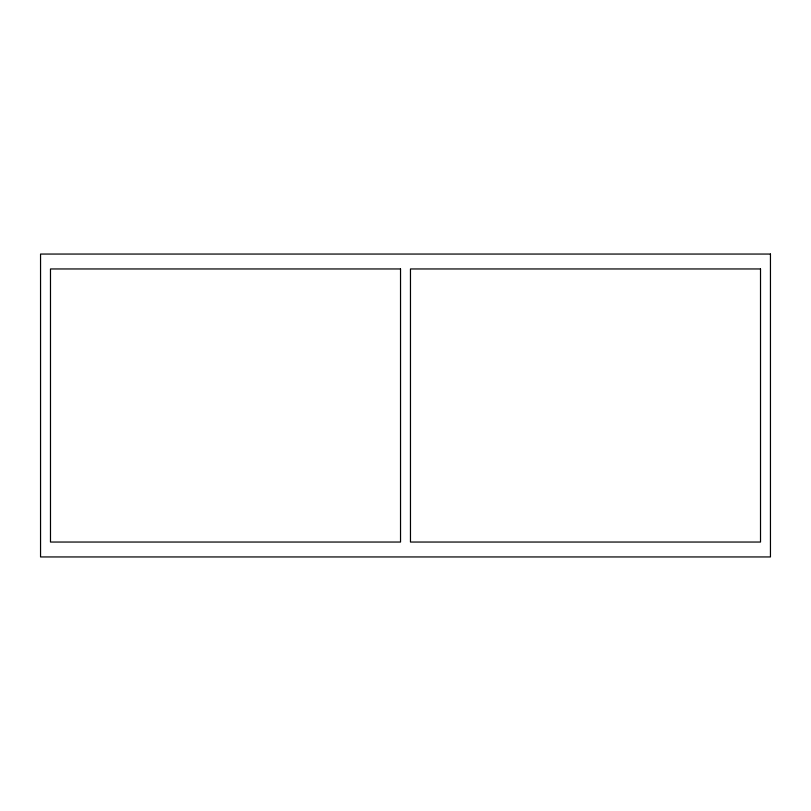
<?xml version="1.0" encoding="UTF-8"?>
<svg xmlns="http://www.w3.org/2000/svg" width="811" height="811" viewBox="0 0 811 811"><rect width="100%" height="100%" fill="white"/><g stroke="black" fill="none" stroke-linecap="round" stroke-linejoin="round"><path stroke-width="1.22" d="M770.45 254.056L40.55 254.056L40.55 556.944L770.45 556.944L770.45 254.056M400.533 268.958L50.485 268.958L50.485 542.042L400.533 542.042L400.533 268.958M760.515 268.958L410.467 268.958L410.467 542.042L760.515 542.042L760.515 268.958"/></g></svg>
